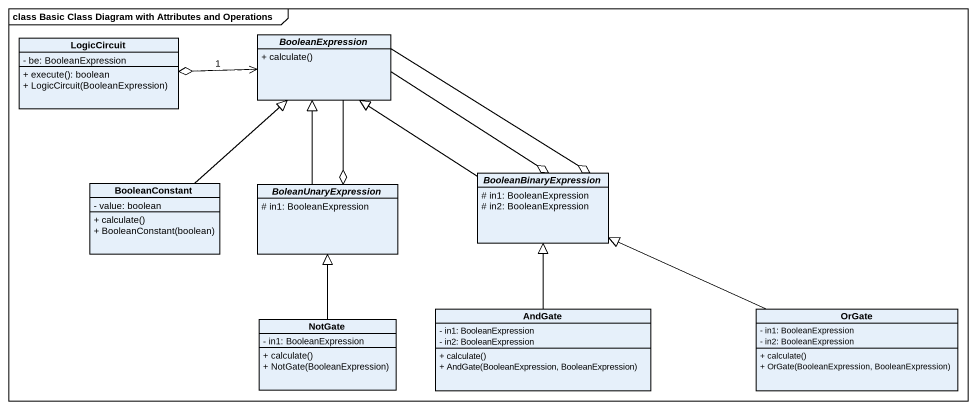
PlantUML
@startuml
mainframe class Basic Class Diagram with Attributes and Operations
hide circle
hide empty members
skinparam classAttributeIconSize 0
class LogicCircuit {
  - be: BooleanExpression
  + execute(): boolean
  + LogicCircuit(BooleanExpression)
}
abstract class BooleanExpression {
  + calculate()
}
class BooleanConstant {
  - value: boolean
  + calculate()
  + BooleanConstant(boolean)
}
abstract class BoleanUnaryExpression {
  # in1: BooleanExpression
}
abstract class BooleanBinaryExpression {
  # in1: BooleanExpression
  # in2: BooleanExpression
}
class NotGate {
  - in1: BooleanExpression
  + calculate()
  + NotGate(BooleanExpression)
}
class AndGate {
  - in1: BooleanExpression
  - in2: BooleanExpression
  + calculate()
  + AndGate(BooleanExpression, BooleanExpression)
}
class OrGate {
  - in1: BooleanExpression
  - in2: BooleanExpression
  + calculate()
  + OrGate(BooleanExpression, BooleanExpression)
}
LogicCircuit .right.> BooleanExpression
BooleanExpression -left-o LogicCircuit : 1
BooleanExpression --o BoleanUnaryExpression
BooleanExpression --o BooleanBinaryExpression
BooleanExpression --o BooleanBinaryExpression
BooleanConstant -up-|> BooleanExpression
BoleanUnaryExpression -up-|> BooleanExpression
BooleanBinaryExpression -up-|> BooleanExpression
NotGate -up-|> BoleanUnaryExpression
AndGate -up-|> BooleanBinaryExpression
OrGate -left-|> BooleanBinaryExpression
@enduml
